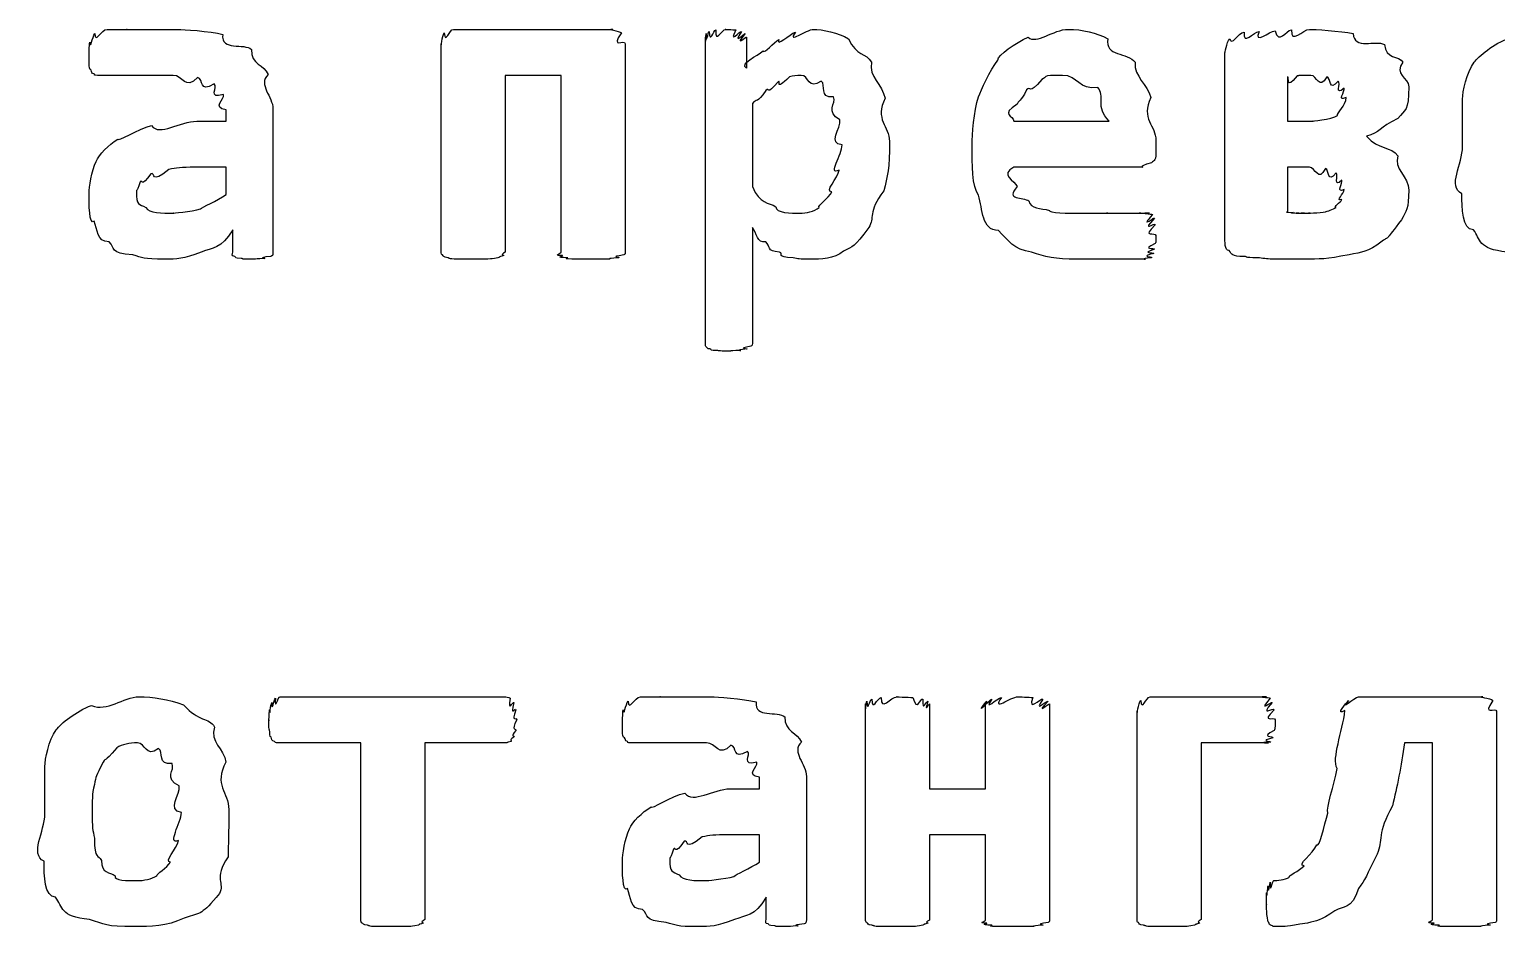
# Model space of a CAD drawing. Header units: millimetres. Extents: x 25 to 190, y 204 to 253.
# Drawn here: x 135.85 to 147.1, y 219.62 to 226.5 of the extents above; entities that cross this region are included whole.
import ezdxf

# ---------------------------------------------------------------- set-up
doc = ezdxf.new("R2010")
doc.units = ezdxf.units.MM
doc.layers.get('0').update_dxf_attribs({"linetype": 'CONTINUOUS'})

msp = doc.modelspace()

# ---------------------------------------------------------------- linework, layer by layer
at = {"color": 0}
for p, q in [((139.101, 226.504), (140.324, 226.504)), ((139.007, 224.795), (139.007, 226.394)), ((140.418, 226.394), (140.418, 224.795)), ((141.035, 224.095), (141.035, 226.443)), ((141.35, 226.443), (141.35, 226.206)), ((145.018, 224.922), (145.018, 226.322)), ((139.928, 226.151), (139.498, 226.151)), ((139.498, 226.151), (139.498, 224.795)), ((139.928, 224.795), (139.928, 226.151)), ((145.498, 226.14), (145.498, 225.799)), ((141.394, 225.936), (141.394, 225.297)), ((145.949, 225.98), (145.949, 225.98)), ((137.133, 225.799), (137.359, 225.799)), ((137.359, 225.799), (137.359, 225.887)), ((137.717, 225.892), (137.717, 224.795)), ((143.399, 225.799), (144.132, 225.799)), ((145.498, 225.799), (145.696, 225.799)), ((142.083, 225.617), (142.083, 225.617)), ((142.446, 225.644), (142.446, 225.644)), ((144.49, 225.65), (144.49, 225.589)), ((137.359, 225.446), (137.122, 225.446)), ((137.359, 225.236), (137.359, 225.446)), ((144.385, 225.446), (143.399, 225.446)), ((145.668, 225.446), (145.498, 225.446)), ((145.498, 225.446), (145.498, 225.104)), ((145.933, 225.275), (145.933, 225.275)), ((146.429, 225.269), (146.429, 225.269)), ((137.408, 224.795), (137.408, 224.966)), ((141.394, 224.983), (141.394, 224.095)), ((137.768, 221.382), (139.504, 221.382)), ((142.262, 219.673), (142.262, 221.327)), ((142.752, 221.327), (142.752, 220.676)), ((143.182, 220.676), (143.182, 221.327)), ((143.673, 221.327), (143.673, 219.673)), ((144.445, 221.382), (145.337, 221.382)), ((146.044, 221.382), (146.998, 221.382)), ((139.587, 221.205), (139.587, 221.205)), ((144.345, 219.673), (144.345, 221.272)), ((145.404, 221.205), (145.404, 221.205)), ((147.103, 221.272), (147.103, 219.673)), ((138.391, 221.029), (137.763, 221.029)), ((138.391, 219.673), (138.391, 221.029)), ((139.51, 221.029), (138.882, 221.029)), ((138.882, 221.029), (138.882, 219.673)), ((145.354, 221.029), (144.836, 221.029)), ((144.836, 221.029), (144.836, 219.673)), ((146.612, 221.029), (146.397, 221.029)), ((146.612, 219.673), (146.612, 221.029)), ((141.45, 220.676), (141.45, 220.764)), ((141.809, 220.77), (141.809, 219.673)), ((141.224, 220.676), (141.45, 220.676)), ((142.752, 220.676), (143.182, 220.676)), ((137.378, 220.516), (137.378, 220.516)), ((137.014, 220.494), (137.014, 220.494)), ((141.45, 220.323), (141.213, 220.323)), ((141.45, 220.114), (141.45, 220.323)), ((143.182, 220.323), (142.752, 220.323)), ((142.752, 220.323), (142.752, 219.668)), ((143.182, 219.668), (143.182, 220.323)), ((141.5, 219.673), (141.5, 219.844))]:
    msp.add_line(p, q, dxfattribs=at)
for points in [[(136.312, 226.405), (136.317, 226.342), (136.331, 226.449), (136.35, 226.471)], [(136.35, 226.471), (136.353, 226.386), (136.4, 226.504), (136.444, 226.504)], [(136.444, 226.504), (136.441, 226.504), (136.539, 226.504), (136.598, 226.504)], [(136.598, 226.504), (136.56, 226.504), (136.719, 226.504), (136.785, 226.504)], [(136.785, 226.504), (136.813, 226.504), (136.925, 226.504), (136.995, 226.504)], [(136.995, 226.504), (137.014, 226.504), (137.239, 226.49), (137.331, 226.465)], [(137.331, 226.465), (137.316, 226.334), (137.497, 226.401), (137.552, 226.35)], [(139.007, 226.394), (139.007, 226.35), (139.014, 226.457), (139.029, 226.476)], [(139.029, 226.476), (139.04, 226.386), (139.07, 226.504), (139.101, 226.504)], [(140.324, 226.504), (140.266, 226.504), (140.375, 226.494), (140.39, 226.476)], [(140.39, 226.476), (140.299, 226.35), (140.418, 226.43), (140.418, 226.394)], [(141.035, 226.443), (141.035, 226.361), (141.037, 226.467), (141.041, 226.471)], [(141.041, 226.471), (141.042, 226.372), (141.052, 226.483), (141.063, 226.488)], [(141.063, 226.488), (141.068, 226.383), (141.093, 226.499), (141.113, 226.499)], [(141.113, 226.499), (141.108, 226.386), (141.159, 226.504), (141.19, 226.504)], [(141.19, 226.504), (141.17, 226.504), (141.248, 226.501), (141.267, 226.499)], [(141.267, 226.499), (141.207, 226.383), (141.3, 226.494), (141.311, 226.488)], [(141.311, 226.488), (141.234, 226.372), (141.334, 226.478), (141.339, 226.471)], [(141.339, 226.471), (141.245, 226.357), (141.35, 226.454), (141.35, 226.443)], [(141.598, 226.427), (141.571, 226.361), (141.683, 226.471), (141.724, 226.482)], [(141.724, 226.482), (141.655, 226.386), (141.814, 226.504), (141.862, 226.504)], [(141.862, 226.504), (141.928, 226.504), (142.058, 226.479), (142.132, 226.432)], [(143.509, 226.443), (143.575, 226.386), (143.703, 226.504), (143.818, 226.504)], [(143.818, 226.504), (143.924, 226.504), (144.035, 226.479), (144.121, 226.432)], [(145.057, 226.432), (145.069, 226.368), (145.118, 226.478), (145.167, 226.482)], [(145.167, 226.482), (145.153, 226.374), (145.241, 226.488), (145.282, 226.488)], [(145.282, 226.488), (145.234, 226.379), (145.362, 226.493), (145.404, 226.493)], [(145.404, 226.493), (145.433, 226.383), (145.486, 226.499), (145.53, 226.499)], [(145.53, 226.499), (145.521, 226.386), (145.62, 226.504), (145.668, 226.504)], [(145.668, 226.504), (145.697, 226.504), (145.908, 226.493), (146.004, 226.471)], [(146.004, 226.471), (146.006, 226.345), (146.178, 226.424), (146.242, 226.388)], [(136.306, 226.306), (136.306, 226.297), (136.307, 226.383), (136.312, 226.405)], [(137.552, 226.35), (137.547, 226.231), (137.652, 226.234), (137.679, 226.157)], [(141.476, 226.339), (141.487, 226.313), (141.556, 226.405), (141.598, 226.427)], [(142.132, 226.432), (142.193, 226.295), (142.265, 226.328), (142.309, 226.251)], [(143.278, 226.267), (143.273, 226.306), (143.417, 226.402), (143.509, 226.443)], [(144.121, 226.432), (144.093, 226.295), (144.275, 226.328), (144.33, 226.251)], [(145.018, 226.322), (145.018, 226.313), (145.03, 226.406), (145.057, 226.432)], [(146.242, 226.388), (146.252, 226.272), (146.354, 226.306), (146.385, 226.251)], [(146.931, 226.251), (146.964, 226.297), (147.082, 226.394), (147.201, 226.438)], [(136.306, 226.24), (136.306, 226.231), (136.306, 226.284), (136.306, 226.306)], [(136.323, 226.19), (136.309, 226.191), (136.309, 226.22), (136.306, 226.24)], [(141.35, 226.206), (141.289, 226.24), (141.435, 226.301), (141.476, 226.339)], [(142.309, 226.251), (142.284, 226.14), (142.391, 226.081), (142.413, 225.975)], [(143.129, 225.986), (143.148, 226.033), (143.214, 226.19), (143.278, 226.267)], [(144.33, 226.251), (144.321, 226.14), (144.425, 226.082), (144.452, 225.98)], [(146.385, 226.251), (146.31, 226.162), (146.429, 226.132), (146.429, 226.063)], [(146.842, 225.969), (146.842, 226.022), (146.871, 226.173), (146.931, 226.251)], [(136.344, 226.162), (136.324, 226.165), (136.329, 226.179), (136.323, 226.19)], [(136.372, 226.151), (136.339, 226.151), (136.351, 226.154), (136.344, 226.162)], [(136.444, 226.151), (136.364, 226.151), (136.386, 226.151), (136.372, 226.151)], [(136.565, 226.151), (136.43, 226.151), (136.477, 226.151), (136.444, 226.151)], [(136.73, 226.151), (136.644, 226.151), (136.612, 226.151), (136.565, 226.151)], [(136.951, 226.151), (136.772, 226.151), (136.797, 226.151), (136.73, 226.151)], [(137.138, 226.135), (137.045, 226.033), (137.024, 226.151), (136.951, 226.151)], [(137.265, 226.085), (137.147, 226.011), (137.189, 226.123), (137.138, 226.135)], [(137.679, 226.157), (137.599, 226.077), (137.717, 225.991), (137.717, 225.892)], [(141.68, 226.14), (141.553, 226.019), (141.621, 226.12), (141.592, 226.102)], [(141.768, 226.151), (141.73, 226.151), (141.709, 226.147), (141.68, 226.14)], [(141.923, 226.107), (141.821, 226.033), (141.83, 226.151), (141.768, 226.151)], [(143.774, 226.151), (143.6, 226.151), (143.661, 226.14), (143.614, 226.118)], [(144.044, 226.058), (143.897, 226.033), (143.895, 226.151), (143.774, 226.151)], [(145.574, 226.146), (145.477, 226.03), (145.519, 226.143), (145.498, 226.14)], [(145.679, 226.151), (145.539, 226.151), (145.608, 226.149), (145.574, 226.146)], [(145.801, 226.14), (145.741, 226.033), (145.726, 226.151), (145.679, 226.151)], [(145.889, 226.107), (145.812, 226.019), (145.837, 226.132), (145.801, 226.14)], [(137.337, 226.003), (137.213, 225.967), (137.298, 226.063), (137.265, 226.085)], [(141.498, 226.035), (141.428, 225.931), (141.429, 225.976), (141.394, 225.936)], [(141.592, 226.102), (141.494, 225.986), (141.531, 226.065), (141.498, 226.035)], [(142.016, 225.986), (141.902, 225.975), (141.963, 226.077), (141.923, 226.107)], [(143.498, 226.041), (143.445, 225.931), (143.444, 225.975), (143.426, 225.931)], [(143.614, 226.118), (143.509, 225.993), (143.531, 226.074), (143.498, 226.041)], [(144.132, 225.799), (144.019, 225.909), (144.105, 225.994), (144.044, 226.058)], [(145.933, 226.052), (145.856, 225.989), (145.911, 226.092), (145.889, 226.107)], [(145.949, 225.98), (145.874, 225.945), (145.944, 226.03), (145.933, 226.052)], [(146.429, 226.063), (146.429, 225.878), (146.401, 225.887), (146.346, 225.82)], [(137.359, 225.887), (137.243, 225.901), (137.35, 225.969), (137.337, 226.003)], [(142.066, 225.81), (141.95, 225.872), (142.041, 225.933), (142.016, 225.986)], [(142.413, 225.975), (142.328, 225.812), (142.446, 225.761), (142.446, 225.644)], [(143.079, 225.617), (143.079, 225.695), (143.095, 225.875), (143.129, 225.986)], [(143.426, 225.931), (143.291, 225.845), (143.399, 225.845), (143.399, 225.799)], [(144.452, 225.98), (144.371, 225.816), (144.49, 225.767), (144.49, 225.65)], [(145.883, 225.843), (145.874, 225.86), (145.949, 225.921), (145.949, 225.98)], [(146.842, 225.606), (146.842, 225.684), (146.842, 225.859), (146.842, 225.969)], [(136.785, 225.765), (136.846, 225.68), (137.003, 225.799), (137.133, 225.799)], [(142.083, 225.617), (141.968, 225.625), (142.077, 225.746), (142.066, 225.81)], [(145.696, 225.799), (145.668, 225.799), (145.839, 225.812), (145.883, 225.843)], [(146.346, 225.82), (146.2, 225.75), (146.21, 225.712), (146.104, 225.683)], [(136.526, 225.661), (136.522, 225.636), (136.682, 225.743), (136.785, 225.765)], [(146.104, 225.683), (146.2, 225.578), (146.291, 225.607), (146.346, 225.534)], [(136.361, 225.49), (136.383, 225.545), (136.456, 225.617), (136.526, 225.661)], [(142.06, 225.424), (141.968, 225.375), (142.083, 225.55), (142.083, 225.617)], [(142.446, 225.644), (142.446, 225.437), (142.431, 225.377), (142.402, 225.264)], [(143.129, 225.231), (143.079, 225.294), (143.079, 225.469), (143.079, 225.617)], [(144.49, 225.589), (144.49, 225.49), (144.479, 225.501), (144.457, 225.479)], [(146.837, 225.242), (146.724, 225.298), (146.842, 225.469), (146.842, 225.606)], [(136.306, 225.247), (136.306, 225.287), (136.324, 225.419), (136.361, 225.49)], [(144.457, 225.479), (144.327, 225.446), (144.41, 225.446), (144.385, 225.446)], [(146.346, 225.534), (146.31, 225.435), (146.429, 225.375), (146.429, 225.269)], [(136.78, 225.396), (136.703, 225.28), (136.715, 225.36), (136.697, 225.335)], [(136.918, 225.429), (136.776, 225.309), (136.816, 225.41), (136.78, 225.396)], [(137.122, 225.446), (137.007, 225.446), (136.976, 225.44), (136.918, 225.429)], [(142.005, 225.258), (141.942, 225.254), (142.05, 225.364), (142.06, 225.424)], [(143.399, 225.446), (143.291, 225.39), (143.407, 225.341), (143.426, 225.297)], [(145.79, 225.435), (145.734, 225.327), (145.715, 225.446), (145.668, 225.446)], [(145.872, 225.402), (145.801, 225.314), (145.822, 225.426), (145.79, 225.435)], [(145.916, 225.346), (145.845, 225.283), (145.894, 225.387), (145.872, 225.402)], [(145.933, 225.275), (145.863, 225.243), (145.927, 225.327), (145.916, 225.346)], [(136.344, 225.032), (136.306, 224.996), (136.306, 225.166), (136.306, 225.247)], [(136.697, 225.335), (136.665, 225.232), (136.67, 225.287), (136.67, 225.258)], [(136.67, 225.258), (136.665, 225.151), (136.693, 225.166), (136.741, 225.137)], [(137.16, 225.126), (137.173, 225.14), (137.288, 225.188), (137.359, 225.236)], [(141.394, 225.297), (141.454, 225.162), (141.516, 225.178), (141.575, 225.142)], [(141.906, 225.137), (141.891, 225.151), (141.979, 225.206), (142.005, 225.258)], [(142.402, 225.264), (142.273, 225.095), (142.338, 225.06), (142.287, 224.983)], [(143.283, 224.961), (143.148, 224.961), (143.164, 225.123), (143.129, 225.231)], [(143.426, 225.297), (143.328, 225.188), (143.473, 225.22), (143.515, 225.187)], [(145.916, 225.197), (145.863, 225.184), (145.933, 225.244), (145.933, 225.275)], [(146.429, 225.269), (146.429, 225.126), (146.41, 225.109), (146.374, 225.043)], [(146.925, 224.966), (146.838, 224.967), (146.837, 225.134), (146.837, 225.242)], [(136.741, 225.137), (136.765, 225.093), (136.864, 225.093), (136.956, 225.093)], [(136.956, 225.093), (136.93, 225.093), (137.097, 225.104), (137.16, 225.126)], [(141.575, 225.142), (141.571, 225.093), (141.694, 225.093), (141.757, 225.093)], [(141.757, 225.093), (141.81, 225.093), (141.865, 225.107), (141.906, 225.137)], [(143.515, 225.187), (143.527, 225.126), (143.608, 225.133), (143.674, 225.115)], [(143.674, 225.115), (143.659, 225.093), (143.82, 225.093), (143.917, 225.093)], [(145.79, 225.104), (145.801, 225.107), (145.85, 225.122), (145.872, 225.137)], [(145.872, 225.137), (145.845, 225.14), (145.908, 225.176), (145.916, 225.197)], [(136.46, 224.873), (136.361, 224.873), (136.373, 224.969), (136.344, 225.032)], [(143.917, 225.093), (143.95, 225.093), (144.061, 225.093), (144.121, 225.093)], [(144.121, 225.093), (144.067, 225.093), (144.228, 225.093), (144.27, 225.093)], [(144.27, 225.093), (144.27, 225.093), (144.348, 225.093), (144.374, 225.093)], [(144.374, 225.093), (144.325, 225.093), (144.425, 225.093), (144.441, 225.093)], [(144.441, 225.093), (144.35, 225.093), (144.458, 225.089), (144.463, 225.082)], [(144.463, 225.082), (144.361, 224.963), (144.475, 225.068), (144.479, 225.054)], [(144.479, 225.054), (144.369, 224.939), (144.485, 225.027), (144.485, 225.005)], [(144.485, 225.005), (144.371, 224.894), (144.49, 224.955), (144.49, 224.922)], [(145.498, 225.104), (145.47, 225.1), (145.526, 225.101), (145.542, 225.098)], [(145.542, 225.098), (145.499, 225.095), (145.571, 225.095), (145.586, 225.093)], [(145.586, 225.093), (145.528, 225.093), (145.615, 225.093), (145.63, 225.093)], [(145.63, 225.093), (145.558, 225.093), (145.659, 225.093), (145.674, 225.093)], [(145.674, 225.093), (145.616, 225.093), (145.756, 225.095), (145.79, 225.104)], [(146.374, 225.043), (146.242, 224.875), (146.291, 224.922), (146.225, 224.878)], [(137.408, 224.966), (137.32, 224.813), (137.254, 224.831), (137.166, 224.795)], [(141.498, 224.873), (141.428, 224.861), (141.429, 224.941), (141.394, 224.983)], [(142.287, 224.983), (142.171, 224.824), (142.171, 224.845), (142.094, 224.801)], [(143.536, 224.795), (143.401, 224.813), (143.352, 224.886), (143.283, 224.961)], [(144.49, 224.922), (144.49, 224.839), (144.487, 224.879), (144.485, 224.861)], [(145.051, 224.806), (145.018, 224.809), (145.018, 224.87), (145.018, 224.922)], [(147.184, 224.795), (146.955, 224.817), (146.983, 224.892), (146.925, 224.966)], [(136.642, 224.773), (136.46, 224.784), (136.511, 224.828), (136.46, 224.873)], [(136.885, 224.74), (136.721, 224.74), (136.715, 224.751), (136.642, 224.773)], [(137.166, 224.795), (137.025, 224.74), (136.984, 224.74), (136.885, 224.74)], [(137.425, 224.762), (137.393, 224.762), (137.408, 224.78), (137.408, 224.795)], [(137.717, 224.795), (137.717, 224.762), (137.711, 224.769), (137.7, 224.762)], [(139.018, 224.773), (139.007, 224.769), (139.007, 224.787), (139.007, 224.795)], [(139.057, 224.751), (139.021, 224.754), (139.025, 224.765), (139.018, 224.773)], [(139.498, 224.795), (139.451, 224.765), (139.493, 224.774), (139.487, 224.768)], [(139.938, 224.768), (139.856, 224.765), (139.928, 224.784), (139.928, 224.795)], [(140.407, 224.773), (140.286, 224.754), (140.386, 224.758), (140.369, 224.751)], [(140.418, 224.795), (140.418, 224.769), (140.414, 224.78), (140.407, 224.773)], [(141.603, 224.795), (141.498, 224.798), (141.534, 224.842), (141.498, 224.873)], [(141.708, 224.751), (141.567, 224.758), (141.639, 224.776), (141.603, 224.795)], [(142.094, 224.801), (142.016, 224.74), (141.928, 224.74), (141.829, 224.74)], [(143.884, 224.74), (143.718, 224.74), (143.636, 224.758), (143.536, 224.795)], [(144.473, 224.784), (144.358, 224.758), (144.464, 224.762), (144.457, 224.751)], [(144.479, 224.817), (144.365, 224.78), (144.476, 224.795), (144.473, 224.784)], [(144.485, 224.861), (144.369, 224.806), (144.482, 224.831), (144.479, 224.817)], [(145.167, 224.762), (145.065, 224.758), (145.076, 224.78), (145.051, 224.806)], [(145.971, 224.773), (145.79, 224.74), (145.754, 224.74), (145.619, 224.74)], [(146.225, 224.878), (146.109, 224.787), (146.073, 224.798), (145.971, 224.773)], [(137.474, 224.746), (137.415, 224.747), (137.436, 224.754), (137.425, 224.762)], [(137.563, 224.74), (137.459, 224.74), (137.497, 224.742), (137.474, 224.746)], [(137.651, 224.746), (137.536, 224.74), (137.603, 224.74), (137.563, 224.74)], [(137.7, 224.762), (137.576, 224.747), (137.673, 224.748), (137.651, 224.746)], [(139.128, 224.74), (139.058, 224.743), (139.075, 224.747), (139.057, 224.751)], [(139.25, 224.74), (139.12, 224.74), (139.161, 224.74), (139.128, 224.74)], [(139.365, 224.74), (139.333, 224.74), (139.296, 224.74), (139.25, 224.74)], [(139.442, 224.751), (139.396, 224.743), (139.398, 224.743), (139.365, 224.74)], [(139.487, 224.768), (139.437, 224.754), (139.464, 224.758), (139.442, 224.751)], [(139.977, 224.751), (139.869, 224.754), (139.945, 224.764), (139.938, 224.768)], [(140.054, 224.74), (139.907, 224.743), (139.995, 224.747), (139.977, 224.751)], [(140.176, 224.74), (140.09, 224.74), (140.087, 224.74), (140.054, 224.74)], [(140.291, 224.74), (140.186, 224.74), (140.222, 224.74), (140.176, 224.74)], [(140.369, 224.751), (140.249, 224.743), (140.324, 224.743), (140.291, 224.74)], [(141.829, 224.74), (141.755, 224.74), (141.744, 224.743), (141.708, 224.751)], [(144.099, 224.74), (143.928, 224.74), (143.961, 224.74), (143.884, 224.74)], [(144.275, 224.74), (144.177, 224.74), (144.165, 224.74), (144.099, 224.74)], [(144.402, 224.74), (144.28, 224.74), (144.326, 224.74), (144.275, 224.74)], [(144.457, 224.751), (144.347, 224.74), (144.435, 224.74), (144.402, 224.74)], [(145.271, 224.751), (145.153, 224.751), (145.203, 224.758), (145.167, 224.762)], [(145.381, 224.74), (145.34, 224.743), (145.307, 224.747), (145.271, 224.751)], [(145.498, 224.74), (145.417, 224.74), (145.422, 224.74), (145.381, 224.74)], [(145.619, 224.74), (145.495, 224.74), (145.537, 224.74), (145.498, 224.74)], [(141.041, 224.068), (141.035, 224.065), (141.035, 224.084), (141.035, 224.095)], [(141.068, 224.051), (141.046, 224.05), (141.048, 224.061), (141.041, 224.068)], [(141.123, 224.04), (141.071, 224.039), (141.082, 224.044), (141.068, 224.051)], [(141.212, 224.035), (141.119, 224.035), (141.148, 224.037), (141.123, 224.04)], [(141.3, 224.04), (141.19, 224.035), (141.248, 224.035), (141.212, 224.035)], [(141.355, 224.051), (141.236, 224.039), (141.325, 224.04), (141.3, 224.04)], [(141.383, 224.073), (141.263, 224.05), (141.369, 224.055), (141.355, 224.051)], [(141.394, 224.095), (141.391, 224.068), (141.389, 224.081), (141.383, 224.073)], [(136.055, 221.128), (136.088, 221.175), (136.207, 221.272), (136.325, 221.316)], [(136.325, 221.316), (136.444, 221.263), (136.568, 221.382), (136.689, 221.382)], [(136.689, 221.382), (136.797, 221.382), (136.916, 221.361), (137.031, 221.321)], [(137.031, 221.321), (137.147, 221.186), (137.226, 221.228), (137.268, 221.15)], [(137.691, 221.283), (137.692, 221.219), (137.699, 221.323), (137.708, 221.338)], [(137.708, 221.338), (137.708, 221.25), (137.724, 221.362), (137.735, 221.371)], [(137.735, 221.371), (137.729, 221.263), (137.757, 221.382), (137.768, 221.382)], [(139.504, 221.382), (139.496, 221.382), (139.526, 221.378), (139.537, 221.371)], [(139.537, 221.371), (139.518, 221.25), (139.557, 221.351), (139.565, 221.338)], [(139.565, 221.338), (139.533, 221.219), (139.577, 221.305), (139.581, 221.283)], [(140.403, 221.283), (140.408, 221.219), (140.422, 221.327), (140.442, 221.349)], [(140.442, 221.349), (140.444, 221.263), (140.491, 221.382), (140.535, 221.382)], [(140.535, 221.382), (140.532, 221.382), (140.63, 221.382), (140.69, 221.382)], [(140.69, 221.382), (140.651, 221.382), (140.811, 221.382), (140.877, 221.382)], [(140.877, 221.382), (140.904, 221.382), (141.016, 221.382), (141.086, 221.382)], [(141.086, 221.382), (141.105, 221.382), (141.33, 221.368), (141.423, 221.343)], [(141.423, 221.343), (141.407, 221.212), (141.588, 221.278), (141.643, 221.228)], [(142.262, 221.327), (142.262, 221.234), (142.265, 221.341), (142.273, 221.349)], [(142.273, 221.349), (142.276, 221.25), (142.292, 221.361), (142.311, 221.365)], [(142.311, 221.365), (142.313, 221.26), (142.353, 221.376), (142.383, 221.376)], [(142.383, 221.376), (142.375, 221.263), (142.456, 221.382), (142.504, 221.382)], [(142.504, 221.382), (142.474, 221.382), (142.595, 221.379), (142.626, 221.376)], [(142.626, 221.376), (142.655, 221.26), (142.683, 221.372), (142.703, 221.365)], [(142.703, 221.365), (142.692, 221.25), (142.733, 221.356), (142.741, 221.349)], [(142.741, 221.349), (142.706, 221.239), (142.752, 221.338), (142.752, 221.327)], [(143.182, 221.327), (143.111, 221.239), (143.185, 221.345), (143.193, 221.349)], [(143.193, 221.349), (143.124, 221.25), (143.213, 221.361), (143.232, 221.365)], [(143.232, 221.365), (143.162, 221.26), (143.273, 221.376), (143.304, 221.376)], [(143.304, 221.376), (143.224, 221.263), (143.378, 221.382), (143.43, 221.382)], [(143.43, 221.382), (143.441, 221.382), (143.516, 221.379), (143.546, 221.376)], [(143.546, 221.376), (143.503, 221.26), (143.604, 221.372), (143.623, 221.365)], [(143.623, 221.365), (143.541, 221.25), (143.654, 221.356), (143.662, 221.349)], [(143.662, 221.349), (143.554, 221.234), (143.673, 221.333), (143.673, 221.327)], [(144.345, 221.272), (144.345, 221.228), (144.353, 221.335), (144.373, 221.354)], [(144.373, 221.354), (144.381, 221.263), (144.414, 221.382), (144.445, 221.382)], [(145.337, 221.382), (145.252, 221.382), (145.357, 221.378), (145.365, 221.371)], [(145.365, 221.371), (145.267, 221.25), (145.378, 221.351), (145.381, 221.338)], [(145.381, 221.338), (145.278, 221.219), (145.394, 221.305), (145.398, 221.283)], [(145.94, 221.277), (145.86, 221.23), (145.952, 221.339), (145.967, 221.354)], [(145.967, 221.354), (145.893, 221.263), (146.012, 221.382), (146.044, 221.382)], [(146.998, 221.382), (146.949, 221.382), (147.056, 221.372), (147.075, 221.354)], [(147.075, 221.354), (146.984, 221.228), (147.103, 221.307), (147.103, 221.272)], [(137.685, 221.205), (137.685, 221.175), (137.687, 221.26), (137.691, 221.283)], [(137.691, 221.128), (137.685, 221.117), (137.685, 221.175), (137.685, 221.205)], [(139.581, 221.283), (139.54, 221.175), (139.587, 221.234), (139.587, 221.205)], [(139.587, 221.205), (139.54, 221.113), (139.584, 221.145), (139.581, 221.123)], [(140.397, 221.184), (140.397, 221.175), (140.399, 221.26), (140.403, 221.283)], [(140.397, 221.117), (140.397, 221.109), (140.397, 221.161), (140.397, 221.184)], [(141.643, 221.228), (141.639, 221.109), (141.744, 221.112), (141.77, 221.035)], [(145.398, 221.283), (145.285, 221.175), (145.404, 221.234), (145.404, 221.205)], [(145.404, 221.205), (145.404, 221.113), (145.401, 221.145), (145.398, 221.123)], [(145.879, 220.831), (145.838, 220.911), (145.921, 221.112), (145.94, 221.277)], [(135.967, 220.847), (135.967, 220.9), (135.996, 221.051), (136.055, 221.128)], [(137.268, 221.15), (137.231, 221.036), (137.341, 220.986), (137.356, 220.88)], [(137.702, 221.073), (137.692, 221.073), (137.694, 221.106), (137.691, 221.128)], [(137.729, 221.04), (137.703, 221.043), (137.709, 221.058), (137.702, 221.073)], [(139.565, 221.073), (139.522, 221.043), (139.554, 221.047), (139.543, 221.04)], [(139.581, 221.123), (139.533, 221.073), (139.572, 221.087), (139.565, 221.073)], [(140.414, 221.067), (140.4, 221.069), (140.4, 221.098), (140.397, 221.117)], [(140.436, 221.04), (140.415, 221.043), (140.421, 221.057), (140.414, 221.067)], [(145.387, 221.067), (145.271, 221.04), (145.378, 221.041), (145.371, 221.035)], [(145.398, 221.123), (145.282, 221.069), (145.394, 221.082), (145.387, 221.067)], [(136.518, 220.991), (136.411, 220.86), (136.442, 220.927), (136.414, 220.88)], [(136.678, 221.029), (136.613, 221.029), (136.562, 221.015), (136.518, 220.991)], [(136.838, 220.985), (136.738, 220.911), (136.74, 221.029), (136.678, 221.029)], [(136.943, 220.869), (136.827, 220.855), (136.882, 220.959), (136.838, 220.985)], [(137.763, 221.029), (137.725, 221.029), (137.74, 221.032), (137.729, 221.04)], [(139.543, 221.04), (139.5, 221.029), (139.521, 221.029), (139.51, 221.029)], [(140.463, 221.029), (140.43, 221.029), (140.443, 221.032), (140.436, 221.04)], [(140.535, 221.029), (140.455, 221.029), (140.477, 221.029), (140.463, 221.029)], [(140.656, 221.029), (140.521, 221.029), (140.568, 221.029), (140.535, 221.029)], [(140.822, 221.029), (140.735, 221.029), (140.703, 221.029), (140.656, 221.029)], [(141.042, 221.029), (140.863, 221.029), (140.888, 221.029), (140.822, 221.029)], [(141.23, 221.012), (141.136, 220.911), (141.115, 221.029), (141.042, 221.029)], [(141.356, 220.963), (141.238, 220.889), (141.28, 221.002), (141.23, 221.012)], [(141.428, 220.88), (141.304, 220.845), (141.389, 220.941), (141.356, 220.963)], [(141.77, 221.035), (141.69, 220.955), (141.809, 220.869), (141.809, 220.77)], [(145.371, 221.035), (145.26, 221.029), (145.361, 221.029), (145.354, 221.029)], [(146.397, 221.029), (146.371, 220.848), (146.339, 220.687), (146.304, 220.544)], [(135.967, 220.483), (135.967, 220.562), (135.967, 220.737), (135.967, 220.847)], [(136.414, 220.88), (136.353, 220.764), (136.361, 220.775), (136.347, 220.709)], [(136.998, 220.698), (136.878, 220.756), (136.967, 220.821), (136.943, 220.869)], [(137.356, 220.88), (137.259, 220.705), (137.378, 220.652), (137.378, 220.516)], [(141.45, 220.764), (141.334, 220.778), (141.442, 220.847), (141.428, 220.88)], [(145.808, 220.489), (145.794, 220.533), (145.857, 220.701), (145.879, 220.831)], [(136.347, 220.709), (136.327, 220.635), (136.331, 220.579), (136.331, 220.506)], [(137.014, 220.494), (136.9, 220.511), (137.009, 220.635), (136.998, 220.698)], [(140.618, 220.538), (140.614, 220.514), (140.774, 220.621), (140.877, 220.643)], [(140.877, 220.643), (140.938, 220.558), (141.095, 220.676), (141.224, 220.676)], [(136.331, 220.506), (136.327, 220.37), (136.336, 220.362), (136.347, 220.296)], [(137.378, 220.516), (137.378, 220.319), (137.375, 220.263), (137.372, 220.153)], [(140.452, 220.368), (140.474, 220.423), (140.547, 220.494), (140.618, 220.538)], [(146.304, 220.544), (146.184, 220.331), (146.232, 220.281), (146.188, 220.175)], [(135.961, 220.12), (135.848, 220.176), (135.967, 220.347), (135.967, 220.483)], [(136.992, 220.279), (136.9, 220.242), (137.014, 220.417), (137.014, 220.494)], [(145.725, 220.246), (145.743, 220.22), (145.781, 220.392), (145.808, 220.489)], [(136.347, 220.296), (136.349, 220.125), (136.376, 220.176), (136.402, 220.125)], [(136.931, 220.114), (136.874, 220.114), (136.981, 220.216), (136.992, 220.279)], [(140.397, 220.125), (140.397, 220.165), (140.415, 220.297), (140.452, 220.368)], [(140.871, 220.274), (140.794, 220.158), (140.807, 220.238), (140.789, 220.213)], [(141.009, 220.307), (140.867, 220.187), (140.907, 220.288), (140.871, 220.274)], [(141.213, 220.323), (141.099, 220.323), (141.067, 220.318), (141.009, 220.307)], [(140.789, 220.213), (140.757, 220.11), (140.761, 220.165), (140.761, 220.136)], [(145.626, 220.086), (145.566, 220.088), (145.694, 220.18), (145.725, 220.246)], [(146.188, 220.175), (146.1, 220.004), (146.1, 219.983), (146.044, 219.91)], [(136.049, 219.844), (135.963, 219.845), (135.961, 220.012), (135.961, 220.12)], [(136.402, 220.125), (136.4, 220.026), (136.463, 220.038), (136.507, 220.009)], [(136.827, 220.009), (136.819, 220.022), (136.905, 220.07), (136.931, 220.114)], [(137.372, 220.153), (137.257, 219.984), (137.35, 219.951), (137.306, 219.872)], [(140.436, 219.91), (140.397, 219.874), (140.397, 220.044), (140.397, 220.125)], [(140.761, 220.136), (140.757, 220.029), (140.784, 220.044), (140.833, 220.015)], [(141.252, 220.004), (141.264, 220.018), (141.38, 220.066), (141.45, 220.114)], [(145.515, 219.998), (145.496, 220.007), (145.592, 220.045), (145.626, 220.086)], [(136.507, 220.009), (136.488, 219.971), (136.606, 219.971), (136.672, 219.971)], [(136.672, 219.971), (136.73, 219.971), (136.783, 219.983), (136.827, 220.009)], [(140.833, 220.015), (140.856, 219.971), (140.956, 219.971), (141.048, 219.971)], [(141.048, 219.971), (141.022, 219.971), (141.188, 219.982), (141.252, 220.004)], [(145.35, 219.932), (145.353, 219.841), (145.362, 219.956), (145.367, 219.96)], [(145.367, 219.96), (145.364, 219.852), (145.383, 219.971), (145.394, 219.971)], [(145.394, 219.971), (145.419, 219.971), (145.478, 219.979), (145.515, 219.998)], [(136.309, 219.673), (136.08, 219.695), (136.107, 219.77), (136.049, 219.844)], [(137.306, 219.872), (137.168, 219.706), (137.171, 219.728), (137.036, 219.684)], [(140.552, 219.75), (140.452, 219.75), (140.465, 219.847), (140.436, 219.91)], [(141.5, 219.844), (141.412, 219.691), (141.345, 219.709), (141.257, 219.673)], [(145.339, 219.877), (145.342, 219.817), (145.346, 219.921), (145.35, 219.932)], [(145.339, 219.789), (145.339, 219.768), (145.339, 219.855), (145.339, 219.877)], [(146.044, 219.91), (145.989, 219.742), (145.929, 219.783), (145.863, 219.739)], [(140.734, 219.651), (140.552, 219.662), (140.603, 219.706), (140.552, 219.75)], [(145.344, 219.7), (145.339, 219.695), (145.339, 219.752), (145.339, 219.789)], [(145.863, 219.739), (145.743, 219.658), (145.73, 219.668), (145.653, 219.645)], [(136.656, 219.618), (136.43, 219.618), (136.426, 219.636), (136.309, 219.673)], [(137.036, 219.684), (136.9, 219.618), (136.777, 219.618), (136.656, 219.618)], [(138.402, 219.645), (138.391, 219.643), (138.391, 219.662), (138.391, 219.673)], [(138.441, 219.629), (138.405, 219.632), (138.409, 219.641), (138.402, 219.645)], [(138.512, 219.618), (138.442, 219.621), (138.458, 219.625), (138.441, 219.629)], [(138.634, 219.618), (138.504, 219.618), (138.545, 219.618), (138.512, 219.618)], [(138.755, 219.618), (138.722, 219.618), (138.684, 219.618), (138.634, 219.618)], [(138.832, 219.629), (138.783, 219.621), (138.788, 219.621), (138.755, 219.618)], [(138.87, 219.645), (138.821, 219.632), (138.85, 219.636), (138.832, 219.629)], [(138.882, 219.673), (138.835, 219.643), (138.877, 219.653), (138.87, 219.645)], [(140.976, 219.618), (140.812, 219.618), (140.807, 219.629), (140.734, 219.651)], [(141.257, 219.673), (141.117, 219.618), (141.075, 219.618), (140.976, 219.618)], [(141.516, 219.64), (141.485, 219.64), (141.5, 219.658), (141.5, 219.673)], [(141.566, 219.624), (141.507, 219.625), (141.527, 219.632), (141.516, 219.64)], [(141.654, 219.618), (141.551, 219.618), (141.588, 219.619), (141.566, 219.624)], [(141.742, 219.624), (141.628, 219.618), (141.694, 219.618), (141.654, 219.618)], [(141.792, 219.64), (141.668, 219.625), (141.764, 219.626), (141.742, 219.624)], [(141.809, 219.673), (141.809, 219.64), (141.803, 219.647), (141.792, 219.64)], [(142.273, 219.651), (142.262, 219.647), (142.262, 219.665), (142.262, 219.673)], [(142.311, 219.629), (142.276, 219.632), (142.28, 219.643), (142.273, 219.651)], [(142.383, 219.618), (142.313, 219.621), (142.329, 219.625), (142.311, 219.629)], [(142.504, 219.618), (142.375, 219.618), (142.416, 219.618), (142.383, 219.618)], [(142.626, 219.618), (142.592, 219.618), (142.555, 219.618), (142.504, 219.618)], [(142.703, 219.629), (142.655, 219.621), (142.659, 219.621), (142.626, 219.618)], [(142.741, 219.645), (142.692, 219.632), (142.721, 219.636), (142.703, 219.629)], [(142.752, 219.668), (142.706, 219.643), (142.748, 219.653), (142.741, 219.645)], [(143.193, 219.645), (143.111, 219.643), (143.182, 219.659), (143.182, 219.668)], [(143.232, 219.629), (143.124, 219.632), (143.2, 219.641), (143.193, 219.645)], [(143.304, 219.618), (143.162, 219.621), (143.25, 219.625), (143.232, 219.629)], [(143.43, 219.618), (143.342, 219.618), (143.337, 219.618), (143.304, 219.618)], [(143.546, 219.618), (143.441, 219.618), (143.477, 219.618), (143.43, 219.618)], [(143.623, 219.629), (143.503, 219.621), (143.579, 219.621), (143.546, 219.618)], [(143.662, 219.651), (143.541, 219.632), (143.641, 219.636), (143.623, 219.629)], [(143.673, 219.673), (143.673, 219.647), (143.669, 219.658), (143.662, 219.651)], [(144.356, 219.651), (144.345, 219.647), (144.345, 219.665), (144.345, 219.673)], [(144.395, 219.629), (144.359, 219.632), (144.363, 219.643), (144.356, 219.651)], [(144.467, 219.618), (144.397, 219.621), (144.413, 219.625), (144.395, 219.629)], [(144.588, 219.618), (144.458, 219.618), (144.5, 219.618), (144.467, 219.618)], [(144.709, 219.618), (144.676, 219.618), (144.639, 219.618), (144.588, 219.618)], [(144.786, 219.629), (144.738, 219.621), (144.742, 219.621), (144.709, 219.618)], [(144.825, 219.645), (144.775, 219.632), (144.804, 219.636), (144.786, 219.629)], [(144.836, 219.673), (144.789, 219.643), (144.832, 219.653), (144.825, 219.645)], [(145.355, 219.651), (145.346, 219.651), (145.347, 219.679), (145.344, 219.7)], [(145.383, 219.624), (145.357, 219.629), (145.362, 219.64), (145.355, 219.651)], [(145.416, 219.618), (145.379, 219.618), (145.394, 219.619), (145.383, 219.624)], [(145.653, 219.645), (145.474, 219.618), (145.5, 219.618), (145.416, 219.618)], [(146.623, 219.645), (146.541, 219.643), (146.612, 219.662), (146.612, 219.673)], [(146.662, 219.629), (146.554, 219.632), (146.63, 219.641), (146.623, 219.645)], [(146.739, 219.618), (146.592, 219.621), (146.68, 219.625), (146.662, 219.629)], [(146.86, 219.618), (146.775, 219.618), (146.772, 219.618), (146.739, 219.618)], [(146.976, 219.618), (146.871, 219.618), (146.907, 219.618), (146.86, 219.618)], [(147.053, 219.629), (146.933, 219.621), (147.009, 219.621), (146.976, 219.618)], [(147.092, 219.651), (146.97, 219.632), (147.071, 219.636), (147.053, 219.629)], [(147.103, 219.673), (147.103, 219.647), (147.099, 219.658), (147.092, 219.651)]]:
    msp.add_open_spline(points, degree=3, dxfattribs=at)

doc.saveas('drawing.dxf')
